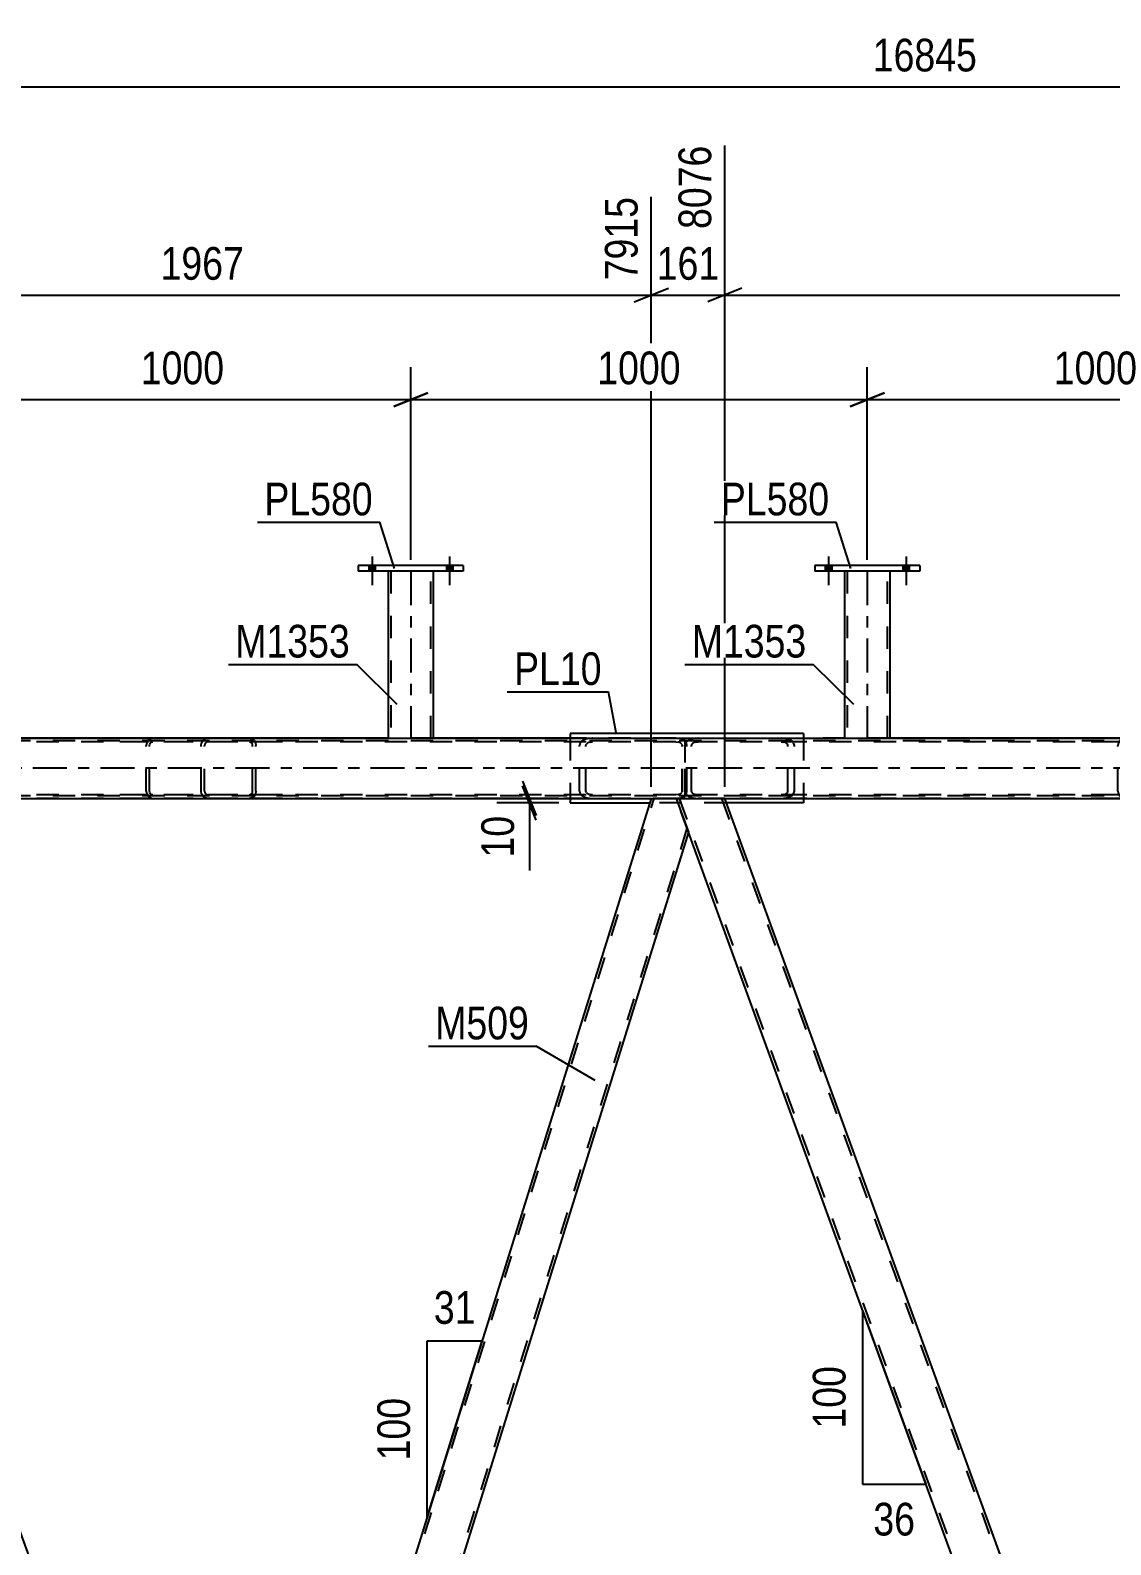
# Model space of a CAD drawing. Header units: millimetres. Extents: x -808 to 381, y -747 to 94.
# Drawn here: x -517.6 to -423, y -624.1 to -491.4 of the extents above; entities that cross this region are included whole.
import ezdxf

# ---------------------------------------------------------------- set-up
doc = ezdxf.new("R2010")
doc.units = ezdxf.units.MM
doc.linetypes.add('DXK_LINE_DOT2', pattern=[3.9198, 1.9599, -1.9599])
doc.linetypes.add('DXK_LINE_DOT3', pattern=[5.9187, 2.979, -0.9799, 0.9799, -0.9799])
doc.styles.add('Arial Narrow', font='ARIALN.TTF', dxfattribs={"height": 0.2})

# ---------------------------------------------------------------- blocks, each defined once
blk = doc.blocks.new('Part-232923327-77205 - 77190')
at = {"color": 7, "linetype": 'DXK_LINE_DOT2'}
for p, q in [((-459.14, -553.42), (-459.56, -553.47)), ((-459.11, -553.42), (-459.14, -553.42)), ((-459.11, -553.42), (-449.87, -553.42)), ((-451.47, -553.46), (-451.84, -553.42)), ((-451.39, -553.47), (-451.47, -553.46)), ((-442.29, -553.42), (-449.87, -553.42)), ((-410.39, -553.42), (-416.95, -553.42)), ((-460.19, -553.82), (-460.28, -554.06)), ((-460.28, -558.06), (-460.28, -554.06)), ((-459.7, -554.06), (-459.65, -553.94)), ((-459.7, -558.06), (-459.7, -554.06)), ((-459.34, -553.76), (-459.11, -553.74)), ((-410.39, -553.74), (-459.11, -553.74)), ((-451.84, -553.74), (-451.61, -553.76)), ((-451.3, -553.94), (-451.25, -554.06)), ((-451.25, -558.06), (-451.25, -554.06)), ((-450.67, -554.06), (-450.76, -553.82)), ((-450.67, -558.06), (-450.67, -554.06)), ((-460.28, -558.06), (-460.19, -558.31)), ((-459.65, -558.18), (-459.7, -558.06)), ((-459.56, -558.65), (-459.11, -558.7)), ((-459.11, -558.38), (-459.34, -558.36)), ((-410.39, -558.38), (-459.11, -558.38)), ((-410.39, -558.7), (-459.11, -558.7)), ((-451.61, -558.36), (-451.84, -558.38)), ((-451.84, -558.7), (-451.39, -558.65)), ((-451.25, -558.06), (-451.3, -558.18)), ((-450.76, -558.31), (-450.67, -558.06))]:
    blk.add_line(p, q, dxfattribs=at)
at = {"color": 2, "linetype": 'Continuous'}
for p, q in [((-449.87, -553.42), (-446.29, -553.42)), ((-416.95, -553.42), (-442.29, -553.42))]:
    blk.add_line(p, q, dxfattribs=at)
at = {"color": 7, "linetype": 'DXK_LINE_DOT2'}
for centre, radius, start, end in [((-459.38, -554.54), 1.09, 99.5182, 138.0637), ((-451.57, -554.54), 1.09, 41.9363, 80.4819), ((-459.25, -554.3), 0.545, 99.5182, 138.0637), ((-451.7, -554.3), 0.545, 41.9363, 80.4819), ((-459.38, -557.58), 1.09, 221.9363, 260.4819), ((-459.25, -557.82), 0.545, 221.9363, 260.4819), ((-451.7, -557.82), 0.545, 279.5182, 318.0637), ((-451.57, -557.58), 1.09, 279.5182, 318.0637)]:
    blk.add_arc(centre, radius, start, end, dxfattribs=at)
blk = doc.blocks.new('Part-232923327-77207 - 77190')
at = {"color": 7, "linetype": 'DXK_LINE_DOT2'}
for p, q in [((-544.28, -553.42), (-544.69, -553.47)), ((-544.25, -553.42), (-544.28, -553.42)), ((-535.01, -553.42), (-544.25, -553.42)), ((-536.61, -553.46), (-536.97, -553.42)), ((-536.52, -553.47), (-536.61, -553.46)), ((-522.29, -553.42), (-526.29, -553.42)), ((-495.53, -553.42), (-502.08, -553.42)), ((-545.32, -553.82), (-545.41, -554.06)), ((-545.41, -558.06), (-545.41, -554.06)), ((-544.83, -554.06), (-544.79, -553.94)), ((-544.83, -558.06), (-544.83, -554.06)), ((-544.47, -553.76), (-544.25, -553.74)), ((-495.53, -553.74), (-544.25, -553.74)), ((-536.97, -553.74), (-536.75, -553.76)), ((-536.43, -553.94), (-536.39, -554.06)), ((-536.39, -558.06), (-536.39, -554.06)), ((-535.81, -554.06), (-535.89, -553.82)), ((-535.81, -558.06), (-535.81, -554.06)), ((-545.41, -558.06), (-545.32, -558.31)), ((-544.79, -558.18), (-544.83, -558.06)), ((-544.69, -558.65), (-544.25, -558.7)), ((-544.25, -558.38), (-544.47, -558.36)), ((-495.53, -558.38), (-544.25, -558.38)), ((-495.53, -558.7), (-544.25, -558.7)), ((-536.75, -558.36), (-536.97, -558.38)), ((-536.97, -558.7), (-536.52, -558.65)), ((-536.39, -558.06), (-536.43, -558.18)), ((-535.89, -558.31), (-535.81, -558.06))]:
    blk.add_line(p, q, dxfattribs=at)
at = {"color": 2, "linetype": 'Continuous'}
for p, q in [((-526.29, -553.42), (-535.01, -553.42)), ((-502.08, -553.42), (-522.29, -553.42))]:
    blk.add_line(p, q, dxfattribs=at)
at = {"color": 7, "linetype": 'DXK_LINE_DOT2'}
for centre, radius, start, end in [((-544.51, -554.54), 1.09, 99.5182, 138.0637), ((-536.7, -554.54), 1.09, 41.9363, 80.4819), ((-544.38, -554.3), 0.545, 99.5182, 138.0637), ((-536.84, -554.3), 0.545, 41.9363, 80.4819), ((-544.51, -557.58), 1.09, 221.9363, 260.4819), ((-544.38, -557.82), 0.545, 221.9363, 260.4819), ((-536.84, -557.82), 0.545, 279.5182, 318.0637), ((-536.7, -557.58), 1.09, 279.5182, 318.0637)]:
    blk.add_arc(centre, radius, start, end, dxfattribs=at)
blk = doc.blocks.new('Part-232923327-77272 - 77190')
at = {"color": 7, "linetype": 'DXK_LINE_DOT2'}
for p, q in [((-503.97, -553.42), (-509.8, -553.42)), ((-507.11, -553.47), (-507.3, -553.61)), ((-506.89, -553.42), (-507.11, -553.47)), ((-503.97, -553.74), (-509.8, -553.74)), ((-507.42, -553.82), (-507.47, -554.06)), ((-507.47, -558.06), (-507.47, -554.06)), ((-507.3, -553.61), (-507.42, -553.82)), ((-507.18, -554.06), (-507.16, -553.94)), ((-507.18, -558.06), (-507.18, -554.06)), ((-507.16, -553.94), (-507.09, -553.83)), ((-507.09, -553.83), (-507, -553.76)), ((-507, -553.76), (-506.89, -553.74)), ((-503.97, -558.38), (-509.8, -558.38)), ((-503.97, -558.7), (-509.8, -558.7)), ((-507.47, -558.06), (-507.42, -558.31)), ((-507.42, -558.31), (-507.3, -558.51)), ((-507.3, -558.51), (-507.11, -558.65)), ((-507.16, -558.18), (-507.18, -558.06)), ((-507.09, -558.29), (-507.16, -558.18)), ((-507.11, -558.65), (-506.89, -558.7)), ((-507, -558.36), (-507.09, -558.29)), ((-506.89, -558.38), (-507, -558.36))]:
    blk.add_line(p, q, dxfattribs=at)
blk = doc.blocks.new('Part-232923327-77208 - 77190')
at = {"color": 7, "linetype": 'DXK_LINE_DOT2'}
for p, q in [((-502.49, -553.61), (-502.31, -553.47)), ((-502.1, -553.42), (-502.31, -553.47)), ((-498.44, -553.42), (-498.22, -553.47)), ((-498.22, -553.47), (-498.03, -553.61)), ((-482.29, -553.42), (-486.29, -553.42)), ((-461.08, -553.42), (-470.32, -553.42)), ((-468.39, -553.42), (-468.81, -553.47)), ((-468.36, -553.42), (-468.39, -553.42)), ((-460.72, -553.46), (-461.08, -553.42)), ((-460.64, -553.47), (-460.72, -553.46)), ((-460.28, -553.6), (-460.64, -553.47)), ((-502.66, -554.06), (-502.62, -553.82)), ((-502.66, -558.06), (-502.66, -554.06)), ((-502.62, -553.82), (-502.49, -553.61)), ((-502.35, -553.94), (-502.37, -554.06)), ((-502.37, -558.06), (-502.37, -554.06)), ((-502.29, -553.83), (-502.35, -553.94)), ((-502.19, -553.76), (-502.29, -553.83)), ((-502.08, -553.74), (-502.19, -553.76)), ((-461.08, -553.74), (-502.08, -553.74)), ((-498.33, -553.76), (-498.44, -553.74)), ((-498.24, -553.83), (-498.33, -553.76)), ((-498.17, -553.94), (-498.24, -553.83)), ((-498.15, -554.06), (-498.17, -553.94)), ((-498.15, -558.06), (-498.15, -554.06)), ((-498.03, -553.61), (-497.91, -553.82)), ((-497.91, -553.82), (-497.86, -554.06)), ((-497.86, -558.06), (-497.86, -554.06)), ((-469.44, -553.82), (-469.52, -554.06)), ((-469.52, -558.06), (-469.52, -554.06)), ((-468.94, -554.06), (-468.9, -553.94)), ((-468.94, -558.06), (-468.94, -554.06)), ((-468.58, -553.76), (-468.36, -553.74)), ((-461.08, -553.74), (-460.86, -553.76)), ((-460.54, -553.94), (-460.5, -554.06)), ((-460.5, -558.06), (-460.5, -554.06)), ((-460.28, -553.6), (-460.28, -558.52)), ((-460.27, -553.61), (-460.28, -553.6)), ((-460.14, -553.82), (-460.27, -553.61)), ((-460.1, -554.06), (-460.14, -553.82)), ((-460.1, -558.06), (-460.1, -554.06)), ((-502.62, -558.31), (-502.66, -558.06)), ((-502.49, -558.51), (-502.62, -558.31)), ((-502.31, -558.65), (-502.49, -558.51)), ((-502.37, -558.06), (-502.35, -558.18)), ((-502.35, -558.18), (-502.29, -558.29)), ((-502.08, -558.7), (-502.31, -558.65)), ((-502.29, -558.29), (-502.19, -558.36)), ((-502.19, -558.36), (-502.08, -558.38)), ((-461.08, -558.38), (-502.08, -558.38)), ((-461.08, -558.7), (-502.08, -558.7)), ((-498.44, -558.38), (-498.33, -558.36)), ((-498.22, -558.65), (-498.44, -558.7)), ((-498.33, -558.36), (-498.24, -558.29)), ((-498.24, -558.29), (-498.17, -558.18)), ((-498.03, -558.51), (-498.22, -558.65)), ((-498.17, -558.18), (-498.15, -558.06)), ((-497.91, -558.31), (-498.03, -558.51)), ((-497.86, -558.06), (-497.91, -558.31)), ((-469.52, -558.06), (-469.44, -558.31)), ((-468.9, -558.18), (-468.94, -558.06)), ((-468.81, -558.65), (-468.36, -558.7)), ((-468.36, -558.38), (-468.58, -558.36)), ((-460.86, -558.36), (-461.08, -558.38)), ((-461.08, -558.7), (-460.64, -558.65)), ((-460.64, -558.65), (-460.28, -558.52)), ((-460.5, -558.06), (-460.54, -558.18)), ((-460.28, -558.52), (-460.27, -558.51)), ((-460.27, -558.51), (-460.14, -558.31)), ((-460.14, -558.31), (-460.1, -558.06))]:
    blk.add_line(p, q, dxfattribs=at)
at = {"color": 2, "linetype": 'Continuous'}
for p, q in [((-502.08, -553.42), (-502.1, -553.42)), ((-486.29, -553.42), (-502.08, -553.42)), ((-470.32, -553.42), (-482.29, -553.42))]:
    blk.add_line(p, q, dxfattribs=at)
at = {"color": 7, "linetype": 'DXK_LINE_DOT2'}
for centre, radius, start, end in [((-468.62, -554.54), 1.09, 99.5182, 138.0637), ((-468.49, -554.3), 0.545, 99.5182, 138.0637), ((-460.95, -554.3), 0.545, 41.9363, 80.4819), ((-468.62, -557.58), 1.09, 221.9363, 260.4819), ((-468.49, -557.82), 0.545, 221.9363, 260.4819), ((-460.95, -557.82), 0.545, 279.5182, 318.0637)]:
    blk.add_arc(centre, radius, start, end, dxfattribs=at)
blk = doc.blocks.new('Part-232923327-77273 - 77190')
at = {"color": 7, "linetype": 'DXK_LINE_DOT2'}
for p, q in [((-418.84, -553.42), (-424.67, -553.42)), ((-421.97, -553.47), (-422.16, -553.61)), ((-421.75, -553.42), (-421.97, -553.47)), ((-418.84, -553.74), (-424.67, -553.74)), ((-422.29, -553.82), (-422.33, -554.06)), ((-422.33, -558.06), (-422.33, -554.06)), ((-422.16, -553.61), (-422.29, -553.82)), ((-422.04, -554.06), (-422.02, -553.94)), ((-422.04, -558.06), (-422.04, -554.06)), ((-422.02, -553.94), (-421.96, -553.83)), ((-421.96, -553.83), (-421.86, -553.76)), ((-421.86, -553.76), (-421.75, -553.74)), ((-418.84, -558.38), (-424.67, -558.38)), ((-418.84, -558.7), (-424.67, -558.7)), ((-422.33, -558.06), (-422.29, -558.31)), ((-422.29, -558.31), (-422.16, -558.51)), ((-422.16, -558.51), (-421.97, -558.65)), ((-422.02, -558.18), (-422.04, -558.06)), ((-421.96, -558.29), (-422.02, -558.18)), ((-421.97, -558.65), (-421.75, -558.7)), ((-421.86, -558.36), (-421.96, -558.29)), ((-421.75, -558.38), (-421.86, -558.36))]:
    blk.add_line(p, q, dxfattribs=at)
blk = doc.blocks.new('Part-232923327-142728 - 77190')
at = {"color": 2, "linetype": 'Continuous'}
for p, q in [((-439.69, -538.3), (-448.89, -538.3)), ((-448.89, -538.3), (-448.89, -538.78)), ((-439.69, -538.78), (-448.89, -538.78)), ((-439.69, -538.3), (-439.69, -538.78))]:
    blk.add_line(p, q, dxfattribs=at)
blk = doc.blocks.new('Part-232923327-142723 - 77190')
at = {"color": 2, "linetype": 'Continuous'}
for p, q in [((-486.29, -538.78), (-486.29, -553.42)), ((-482.29, -553.42), (-482.29, -538.78))]:
    blk.add_line(p, q, dxfattribs=at)
at = {"color": 7, "linetype": 'DXK_LINE_DOT2'}
for p, q in [((-482.29, -538.78), (-486.29, -538.78)), ((-486.05, -538.78), (-486.05, -553.42)), ((-482.53, -553.42), (-482.53, -538.78)), ((-486.29, -553.42), (-482.29, -553.42))]:
    blk.add_line(p, q, dxfattribs=at)
at = {"color": 7, "linetype": 'DXK_LINE_DOT3'}
blk.add_line((-484.29, -538.78), (-484.29, -553.42), dxfattribs=at)
blk = doc.blocks.new('Part-232923327-142727 - 77190')
at = {"color": 2, "linetype": 'Continuous'}
for p, q in [((-446.29, -538.78), (-446.29, -553.42)), ((-442.29, -553.42), (-442.29, -538.78))]:
    blk.add_line(p, q, dxfattribs=at)
at = {"color": 7, "linetype": 'DXK_LINE_DOT2'}
for p, q in [((-442.29, -538.78), (-446.29, -538.78)), ((-446.05, -538.78), (-446.05, -553.42)), ((-442.53, -553.42), (-442.53, -538.78)), ((-446.29, -553.42), (-442.29, -553.42))]:
    blk.add_line(p, q, dxfattribs=at)
at = {"color": 7, "linetype": 'DXK_LINE_DOT3'}
blk.add_line((-444.29, -538.78), (-444.29, -553.42), dxfattribs=at)
blk = doc.blocks.new('Part-232923327-77248 - 77190')
at = {"color": 7, "linetype": 'DXK_LINE_DOT2'}
for p, q in [((-456.77, -558.7), (-461.03, -558.7)), ((-459.95, -561.67), (-461.03, -558.7)), ((-460.78, -558.7), (-417.2, -678.42)), ((-413.46, -678.42), (-457.03, -558.7)), ((-413.2, -678.42), (-414.38, -675.17)), ((-417.46, -678.42), (-413.2, -678.42))]:
    blk.add_line(p, q, dxfattribs=at)
at = {"color": 2, "linetype": 'Continuous'}
for p, q in [((-414.38, -675.17), (-456.77, -558.7)), ((-417.46, -678.42), (-459.95, -561.67))]:
    blk.add_line(p, q, dxfattribs=at)
blk = doc.blocks.new('Part-232923327-77250 - 77190')
at = {"color": 7, "linetype": 'DXK_LINE_DOT2'}
for p, q in [((-541.91, -558.7), (-546.16, -558.7)), ((-545.09, -561.67), (-546.16, -558.7)), ((-545.91, -558.7), (-502.34, -678.42)), ((-498.59, -678.42), (-542.16, -558.7)), ((-498.33, -678.42), (-499.52, -675.17)), ((-502.59, -678.42), (-498.33, -678.42))]:
    blk.add_line(p, q, dxfattribs=at)
at = {"color": 2, "linetype": 'Continuous'}
for p, q in [((-499.52, -675.17), (-541.91, -558.7)), ((-502.59, -678.42), (-545.09, -561.67))]:
    blk.add_line(p, q, dxfattribs=at)
blk = doc.blocks.new('Part-232923327-77257 - 77190')
at = {"color": 2, "linetype": 'Continuous'}
for p, q in [((-463.22, -558.7), (-499.52, -675.17)), ((-461.03, -558.7), (-459.95, -561.67)), ((-459.95, -561.67), (-496.34, -678.42)), ((-498.33, -678.42), (-499.52, -675.17))]:
    blk.add_line(p, q, dxfattribs=at)
at = {"color": 7, "linetype": 'DXK_LINE_DOT2'}
for p, q in [((-499.38, -675.54), (-462.96, -558.7)), ((-463.22, -558.7), (-461.03, -558.7)), ((-460.09, -561.3), (-496.59, -678.42)), ((-496.34, -678.42), (-498.33, -678.42))]:
    blk.add_line(p, q, dxfattribs=at)
blk = doc.blocks.new('Part-232923327-77295 - 77190')
at = {"color": 2, "linetype": 'Continuous'}
for p, q in [((-470.32, -553.02), (-470.32, -553.42)), ((-449.87, -553.02), (-470.32, -553.02)), ((-449.87, -553.02), (-449.87, -553.42)), ((-470.32, -558.7), (-470.32, -559.1)), ((-449.87, -558.7), (-449.87, -559.1)), ((-470.32, -559.1), (-463.34, -559.1)), ((-449.87, -559.1), (-456.63, -559.1))]:
    blk.add_line(p, q, dxfattribs=at)
at = {"color": 7, "linetype": 'DXK_LINE_DOT2'}
for p, q in [((-470.32, -553.42), (-470.32, -558.7)), ((-449.87, -553.42), (-449.87, -558.7)), ((-456.63, -559.1), (-463.34, -559.1))]:
    blk.add_line(p, q, dxfattribs=at)
blk = doc.blocks.new('Part-232923327-142724 - 77190')
at = {"color": 2, "linetype": 'Continuous'}
for p, q in [((-479.69, -538.3), (-488.89, -538.3)), ((-488.89, -538.3), (-488.89, -538.78)), ((-479.69, -538.78), (-488.89, -538.78)), ((-479.69, -538.3), (-479.69, -538.78))]:
    blk.add_line(p, q, dxfattribs=at)
blk = doc.blocks.new('Part-232923327-77353 - 77190')
at = {"color": 2, "linetype": 'Continuous'}
for p, q in [((-744.21, -553.42), (-106.04, -553.42)), ((-744.21, -558.7), (-106.04, -558.7))]:
    blk.add_line(p, q, dxfattribs=at)
at = {"color": 7, "linetype": 'DXK_LINE_DOT2'}
for p, q in [((-106.04, -553.66), (-744.21, -553.66)), ((-106.04, -558.46), (-744.21, -558.46))]:
    blk.add_line(p, q, dxfattribs=at)
at = {"color": 7, "linetype": 'DXK_LINE_DOT3'}
blk.add_line((-106.04, -556.06), (-744.21, -556.06), dxfattribs=at)
blk = doc.blocks.new('Bolt-232923327-142802 - 77190')
at = {"linetype": 'Continuous'}
for points in [[(-487.41, -538.3), (-487.97, -538.3), (-487.97, -538.78), (-487.41, -538.78)], [(-487.41, -538.3), (-487.97, -538.3), (-487.97, -538.78), (-487.41, -538.78)], [(-480.61, -538.3), (-481.17, -538.3), (-481.17, -538.78), (-480.61, -538.78)], [(-480.61, -538.3), (-481.17, -538.3), (-481.17, -538.78), (-480.61, -538.78)]]:
    blk.add_hatch(color=1, dxfattribs=at).paths.add_polyline_path(points)
at = {"color": 1, "linetype": 'Continuous'}
for p, q in [((-487.69, -537.5), (-487.69, -540.02)), ((-487.69, -537.5), (-487.69, -540.02)), ((-480.89, -537.5), (-480.89, -540.02)), ((-480.89, -537.5), (-480.89, -540.02)), ((-487.97, -538.3), (-487.97, -538.78)), ((-487.97, -538.3), (-487.97, -538.78)), ((-487.41, -538.3), (-487.41, -538.78)), ((-487.41, -538.3), (-487.41, -538.78)), ((-481.17, -538.3), (-481.17, -538.78)), ((-481.17, -538.3), (-481.17, -538.78)), ((-480.61, -538.3), (-480.61, -538.78)), ((-480.61, -538.3), (-480.61, -538.78))]:
    blk.add_line(p, q, dxfattribs=at)
blk = doc.blocks.new('Bolt-232923327-142804 - 77190')
at = {"linetype": 'Continuous'}
for points in [[(-447.41, -538.3), (-447.97, -538.3), (-447.97, -538.78), (-447.41, -538.78)], [(-447.41, -538.3), (-447.97, -538.3), (-447.97, -538.78), (-447.41, -538.78)], [(-440.61, -538.3), (-441.17, -538.3), (-441.17, -538.78), (-440.61, -538.78)], [(-440.61, -538.3), (-441.17, -538.3), (-441.17, -538.78), (-440.61, -538.78)]]:
    blk.add_hatch(color=1, dxfattribs=at).paths.add_polyline_path(points)
at = {"color": 1, "linetype": 'Continuous'}
for p, q in [((-447.69, -537.5), (-447.69, -540.02)), ((-447.69, -537.5), (-447.69, -540.02)), ((-440.89, -537.5), (-440.89, -540.02)), ((-440.89, -537.5), (-440.89, -540.02)), ((-447.97, -538.3), (-447.97, -538.78)), ((-447.97, -538.3), (-447.97, -538.78)), ((-447.41, -538.3), (-447.41, -538.78)), ((-447.41, -538.3), (-447.41, -538.78)), ((-441.17, -538.3), (-441.17, -538.78)), ((-441.17, -538.3), (-441.17, -538.78)), ((-440.61, -538.3), (-440.61, -538.78)), ((-440.61, -538.3), (-440.61, -538.78))]:
    blk.add_line(p, q, dxfattribs=at)
blk = doc.blocks.new('StraightDimension-232923327-124407 - 77190')
at = {"color": 7, "linetype": 'Continuous'}
for p, q in [((-456.77, -557.7), (-456.77, -501.48)), ((-463.22, -557.7), (-463.22, -505.98)), ((-464.72, -515.19), (-461.72, -513.99)), ((-463.22, -514.59), (-456.77, -514.59)), ((-455.27, -513.99), (-458.27, -515.19))]:
    blk.add_line(p, q, dxfattribs=at)
at = {"color": 0}
blk.add_wipeout([(-456.65, -513.84), (-456.65, -509.64), (-463.34, -509.64), (-463.34, -513.84)], dxfattribs=at)
at = {"color": 3, "style": 'Arial Narrow'}
blk.add_text('161', height=2.863, dxfattribs=at).set_placement((-462.74, -513.24))
at = {"color": 0, "linetype": 'Continuous'}
blk.add_wipeout([(-457.37, -500.88), (-461.57, -500.88), (-461.57, -509.39), (-457.37, -509.39)], dxfattribs=at)
at = {"color": 3, "linetype": 'Continuous', "style": 'Arial Narrow'}
blk.add_text('8076', height=2.863, rotation=90.0002, dxfattribs=at).set_placement((-457.97, -508.79))
blk = doc.blocks.new('StraightDimension-232923327-124406 - 77190')
at = {"color": 7, "linetype": 'Continuous'}
for p, q in [((-456.77, -557.7), (-456.77, -501.48)), ((-378.08, -557.7), (-378.08, -504.15)), ((-455.27, -513.99), (-458.27, -515.19)), ((-456.77, -514.59), (-378.08, -514.59)), ((-379.58, -515.19), (-376.58, -513.99))]:
    blk.add_line(p, q, dxfattribs=at)
at = {"color": 0}
blk.add_wipeout([(-413.17, -513.84), (-413.17, -509.64), (-421.68, -509.64), (-421.68, -513.84)], dxfattribs=at)
at = {"color": 3, "style": 'Arial Narrow'}
blk.add_text('1967', height=2.863, dxfattribs=at).set_placement((-421.08, -513.24))
at = {"color": 0, "linetype": 'Continuous'}
blk.add_wipeout([(-378.68, -503.55), (-382.88, -503.55), (-382.88, -513.89), (-378.68, -513.89)], dxfattribs=at)
at = {"color": 3, "linetype": 'Continuous', "style": 'Arial Narrow'}
blk.add_text('10044', height=2.863, rotation=90.0002, dxfattribs=at).set_placement((-379.28, -513.29))
blk = doc.blocks.new('StraightDimension-232923327-124408 - 77190')
at = {"color": 7, "linetype": 'Continuous'}
for p, q in [((-541.91, -557.7), (-541.91, -501.48)), ((-463.22, -557.7), (-463.22, -505.98)), ((-540.41, -513.99), (-543.41, -515.19)), ((-541.91, -514.59), (-463.22, -514.59)), ((-464.72, -515.19), (-461.72, -513.99))]:
    blk.add_line(p, q, dxfattribs=at)
at = {"color": 0}
blk.add_wipeout([(-498.31, -513.84), (-498.31, -509.64), (-506.82, -509.64), (-506.82, -513.84)], dxfattribs=at)
at = {"color": 3, "style": 'Arial Narrow'}
blk.add_text('1967', height=2.863, dxfattribs=at).set_placement((-506.22, -513.24))
at = {"color": 0, "linetype": 'Continuous'}
blk.add_wipeout([(-463.82, -505.38), (-468.02, -505.38), (-468.02, -513.89), (-463.82, -513.89)], dxfattribs=at)
at = {"color": 3, "linetype": 'Continuous', "style": 'Arial Narrow'}
blk.add_text('7915', height=2.863, rotation=90.0002, dxfattribs=at).set_placement((-464.42, -513.29))
blk = doc.blocks.new('StraightDimension-232923327-125119 - 77190')
at = {"color": 7, "linetype": 'Continuous'}
blk.add_line((-772.44, -496.33), (-106.04, -496.33), dxfattribs=at)
at = {"color": 0}
blk.add_wipeout([(-434.07, -495.58), (-434.07, -491.38), (-444.41, -491.38), (-444.41, -495.58)], dxfattribs=at)
at = {"color": 3, "style": 'Arial Narrow'}
blk.add_text('16845', height=2.863, dxfattribs=at).set_placement((-443.81, -494.98))
blk = doc.blocks.new('AngleDimension-232923327-142049 - 77190')
at = {"color": 7, "linetype": 'Continuous'}
for p, q in [((-482.86, -606.25), (-478.04, -606.25)), ((-482.86, -621.71), (-478.04, -606.25)), ((-482.86, -621.71), (-482.86, -606.25)), ((-478.11, -606.49), (-478.04, -606.25))]:
    blk.add_line(p, q, dxfattribs=at)
at = {"color": 0}
for points in [[(-478.02, -605.35), (-478.02, -601.15), (-482.87, -601.15), (-482.87, -605.35)], [(-483.76, -610.64), (-487.96, -610.64), (-487.96, -617.32), (-483.76, -617.32)]]:
    blk.add_wipeout(points, dxfattribs=at)
at = {"color": 3, "style": 'Arial Narrow'}
blk.add_text('31', height=2.863, dxfattribs=at).set_placement((-482.27, -604.75))
blk.add_text('100', height=2.863, rotation=90.0002, dxfattribs=at).set_placement((-484.36, -616.72))
blk = doc.blocks.new('AngleDimension-232923327-142075 - 77190')
at = {"color": 7, "linetype": 'Continuous'}
for p, q in [((-444.7, -603.58), (-439.16, -618.8)), ((-444.7, -603.58), (-444.7, -618.8)), ((-439.53, -617.78), (-439.16, -618.8)), ((-444.7, -618.8), (-439.16, -618.8))]:
    blk.add_line(p, q, dxfattribs=at)
at = {"color": 0}
for points in [[(-445.6, -607.85), (-449.8, -607.85), (-449.8, -614.53), (-445.6, -614.53)], [(-439.5, -623.9), (-439.5, -619.7), (-444.36, -619.7), (-444.36, -623.9)]]:
    blk.add_wipeout(points, dxfattribs=at)
at = {"color": 3, "style": 'Arial Narrow'}
blk.add_text('100', height=2.863, rotation=90.0002, dxfattribs=at).set_placement((-446.2, -613.93))
blk.add_text('36', height=2.863, dxfattribs=at).set_placement((-443.76, -623.3))
blk = doc.blocks.new('StraightDimension-232923327-158926 - 77190')
at = {"color": 7, "linetype": 'Continuous'}
for p, q in [((-444.29, -537.78), (-444.29, -520.9)), ((-404.29, -537.78), (-404.29, -520.9)), ((-442.79, -523.15), (-445.79, -524.35)), ((-444.29, -523.75), (-404.29, -523.75)), ((-405.79, -524.35), (-402.79, -523.15))]:
    blk.add_line(p, q, dxfattribs=at)
at = {"color": 0}
blk.add_wipeout([(-420.04, -523), (-420.04, -518.8), (-428.55, -518.8), (-428.55, -523)], dxfattribs=at)
at = {"color": 3, "style": 'Arial Narrow'}
blk.add_text('1000', height=2.863, dxfattribs=at).set_placement((-427.95, -522.4))
blk = doc.blocks.new('StraightDimension-232923327-158927 - 77190')
at = {"color": 7, "linetype": 'Continuous'}
for p, q in [((-484.29, -537.78), (-484.29, -520.9)), ((-444.29, -537.78), (-444.29, -520.9)), ((-482.79, -523.15), (-485.79, -524.35)), ((-484.29, -523.75), (-444.29, -523.75)), ((-445.79, -524.35), (-442.79, -523.15))]:
    blk.add_line(p, q, dxfattribs=at)
at = {"color": 0}
blk.add_wipeout([(-460.04, -523), (-460.04, -518.8), (-468.55, -518.8), (-468.55, -523)], dxfattribs=at)
at = {"color": 3, "style": 'Arial Narrow'}
blk.add_text('1000', height=2.863, dxfattribs=at).set_placement((-467.95, -522.4))
blk = doc.blocks.new('StraightDimension-232923327-158928 - 77190')
at = {"color": 7, "linetype": 'Continuous'}
for p, q in [((-524.29, -537.78), (-524.29, -520.9)), ((-484.29, -537.78), (-484.29, -520.9)), ((-522.79, -523.15), (-525.79, -524.35)), ((-524.29, -523.75), (-484.29, -523.75)), ((-485.79, -524.35), (-482.79, -523.15))]:
    blk.add_line(p, q, dxfattribs=at)
at = {"color": 0}
blk.add_wipeout([(-500.04, -523), (-500.04, -518.8), (-508.55, -518.8), (-508.55, -523)], dxfattribs=at)
at = {"color": 3, "style": 'Arial Narrow'}
blk.add_text('1000', height=2.863, dxfattribs=at).set_placement((-507.95, -522.4))
blk = doc.blocks.new('StraightDimension-232923327-159667 - 77190')
at = {"color": 7, "linetype": 'Continuous'}
for p, q in [((-474.5, -557.2), (-473.3, -560.2)), ((-471.32, -558.7), (-476.75, -558.7)), ((-473.3, -560.6), (-474.5, -557.6)), ((-473.9, -559.1), (-473.9, -558.7)), ((-471.32, -559.1), (-476.75, -559.1)), ((-473.9, -559.1), (-473.9, -565.01)), ((-473.9, -559.1), (-473.9, -565.01))]:
    blk.add_line(p, q, dxfattribs=at)
at = {"color": 0}
blk.add_wipeout([(-474.65, -559.63), (-478.85, -559.63), (-478.85, -564.48), (-474.65, -564.48)], dxfattribs=at)
at = {"color": 3, "style": 'Arial Narrow'}
blk.add_text('10', height=2.863, rotation=90.0002, dxfattribs=at).set_placement((-475.25, -563.88))
blk = doc.blocks.new('Mark-232923327-159221 - 77190')
at = {"color": 0}
blk.add_wipeout([(-447.62, -533.89), (-447.62, -530.89), (-457.12, -530.89), (-457.12, -533.89)], dxfattribs=at)
blk.add_wipeout([(-447.62, -533.89), (-447.62, -530.89), (-457.12, -530.89), (-457.12, -533.89)], dxfattribs=at)
at = {"color": 30, "linetype": 'Continuous'}
for p in [(-457.72, -534.49), (-445.72, -538.56)]:
    blk.add_line(p, (-447.02, -534.49), dxfattribs=at)
at = {"color": 3, "style": 'Arial Narrow'}
blk.add_text('PL580', height=2.863, dxfattribs=at).set_placement((-457.12, -533.89))
blk = doc.blocks.new('Mark-232923327-159212 - 77190')
at = {"color": 0}
blk.add_wipeout([(-489.62, -546.35), (-489.62, -543.35), (-499.67, -543.35), (-499.67, -546.35)], dxfattribs=at)
blk.add_wipeout([(-489.62, -546.35), (-489.62, -543.35), (-499.67, -543.35), (-499.67, -546.35)], dxfattribs=at)
at = {"color": 30, "linetype": 'Continuous'}
for p in [(-500.27, -546.95), (-485.48, -550.48)]:
    blk.add_line(p, (-489.02, -546.95), dxfattribs=at)
at = {"color": 3, "style": 'Arial Narrow'}
blk.add_text('M1353', height=2.863, dxfattribs=at).set_placement((-499.67, -546.35))
blk = doc.blocks.new('Mark-232923327-99998 - 77190')
at = {"color": 0}
blk.add_wipeout([(-473.92, -579.82), (-473.92, -576.82), (-482.15, -576.82), (-482.15, -579.82)], dxfattribs=at)
blk.add_wipeout([(-473.92, -579.82), (-473.92, -576.82), (-482.15, -576.82), (-482.15, -579.82)], dxfattribs=at)
at = {"color": 30, "linetype": 'Continuous'}
for p in [(-482.75, -580.42), (-468.13, -583.42)]:
    blk.add_line(p, (-473.32, -580.42), dxfattribs=at)
at = {"color": 3, "style": 'Arial Narrow'}
blk.add_text('M509', height=2.863, dxfattribs=at).set_placement((-482.15, -579.82))
blk = doc.blocks.new('Mark-232923327-159215 - 77190')
at = {"color": 0}
blk.add_wipeout([(-487.62, -533.89), (-487.62, -530.89), (-497.12, -530.89), (-497.12, -533.89)], dxfattribs=at)
blk.add_wipeout([(-487.62, -533.89), (-487.62, -530.89), (-497.12, -530.89), (-497.12, -533.89)], dxfattribs=at)
at = {"color": 30, "linetype": 'Continuous'}
for p in [(-497.72, -534.49), (-485.72, -538.56)]:
    blk.add_line(p, (-487.02, -534.49), dxfattribs=at)
at = {"color": 3, "style": 'Arial Narrow'}
blk.add_text('PL580', height=2.863, dxfattribs=at).set_placement((-497.12, -533.89))
blk = doc.blocks.new('Mark-232923327-159218 - 77190')
at = {"color": 0}
blk.add_wipeout([(-449.62, -546.35), (-449.62, -543.35), (-459.67, -543.35), (-459.67, -546.35)], dxfattribs=at)
blk.add_wipeout([(-449.62, -546.35), (-449.62, -543.35), (-459.67, -543.35), (-459.67, -546.35)], dxfattribs=at)
at = {"color": 30, "linetype": 'Continuous'}
for p in [(-460.27, -546.95), (-445.48, -550.48)]:
    blk.add_line(p, (-449.02, -546.95), dxfattribs=at)
at = {"color": 3, "style": 'Arial Narrow'}
blk.add_text('M1353', height=2.863, dxfattribs=at).set_placement((-459.67, -546.35))
blk = doc.blocks.new('Mark-232923327-159660 - 77190')
at = {"color": 0}
blk.add_wipeout([(-467.56, -548.76), (-467.56, -545.76), (-475.24, -545.76), (-475.24, -548.76)], dxfattribs=at)
blk.add_wipeout([(-467.56, -548.76), (-467.56, -545.76), (-475.24, -545.76), (-475.24, -548.76)], dxfattribs=at)
at = {"color": 30, "linetype": 'Continuous'}
for p in [(-475.84, -549.36), (-466.27, -553.11)]:
    blk.add_line(p, (-466.96, -549.36), dxfattribs=at)
at = {"color": 3, "style": 'Arial Narrow'}
blk.add_text('PL10', height=2.863, dxfattribs=at).set_placement((-475.24, -548.76))

msp = doc.modelspace()

# ---------------------------------------------------------------- block references
for name in ['Bolt-232923327-142802 - 77190', 'Bolt-232923327-142804 - 77190', 'Part-232923327-142724 - 77190', 'Part-232923327-142723 - 77190', 'Part-232923327-142728 - 77190', 'Part-232923327-142727 - 77190', 'Part-232923327-77353 - 77190', 'Part-232923327-77207 - 77190', 'Part-232923327-77272 - 77190', 'Part-232923327-77208 - 77190', 'Part-232923327-77295 - 77190', 'Part-232923327-77205 - 77190', 'Part-232923327-77273 - 77190', 'Part-232923327-77250 - 77190', 'Part-232923327-77257 - 77190', 'Part-232923327-77248 - 77190']:
    msp.add_blockref(name, (0, 0))

# ---------------------------------------------------------------- next in the draw order: block references
for name in ['StraightDimension-232923327-124407 - 77190', 'Mark-232923327-99998 - 77190', 'AngleDimension-232923327-142049 - 77190', 'AngleDimension-232923327-142075 - 77190']:
    msp.add_blockref(name, (0, 0))

# ---------------------------------------------------------------- next in the draw order: block references
for name in ['StraightDimension-232923327-124408 - 77190', 'StraightDimension-232923327-124406 - 77190']:
    msp.add_blockref(name, (0, 0))

# ---------------------------------------------------------------- next in the draw order: block references
for name in ['StraightDimension-232923327-125119 - 77190', 'StraightDimension-232923327-159667 - 77190']:
    msp.add_blockref(name, (0, 0))

# ---------------------------------------------------------------- next in the draw order: block references
for name in ['StraightDimension-232923327-158926 - 77190', 'Mark-232923327-159212 - 77190', 'Mark-232923327-159218 - 77190', 'Mark-232923327-159660 - 77190']:
    msp.add_blockref(name, (0, 0))

# ---------------------------------------------------------------- next in the draw order: block references
msp.add_blockref('StraightDimension-232923327-158927 - 77190', (0, 0))

# ---------------------------------------------------------------- next in the draw order: block references
for name in ['StraightDimension-232923327-158928 - 77190', 'Mark-232923327-159221 - 77190']:
    msp.add_blockref(name, (0, 0))

# ---------------------------------------------------------------- next in the draw order: block references
msp.add_blockref('Mark-232923327-159215 - 77190', (0, 0))

doc.saveas('drawing.dxf')
